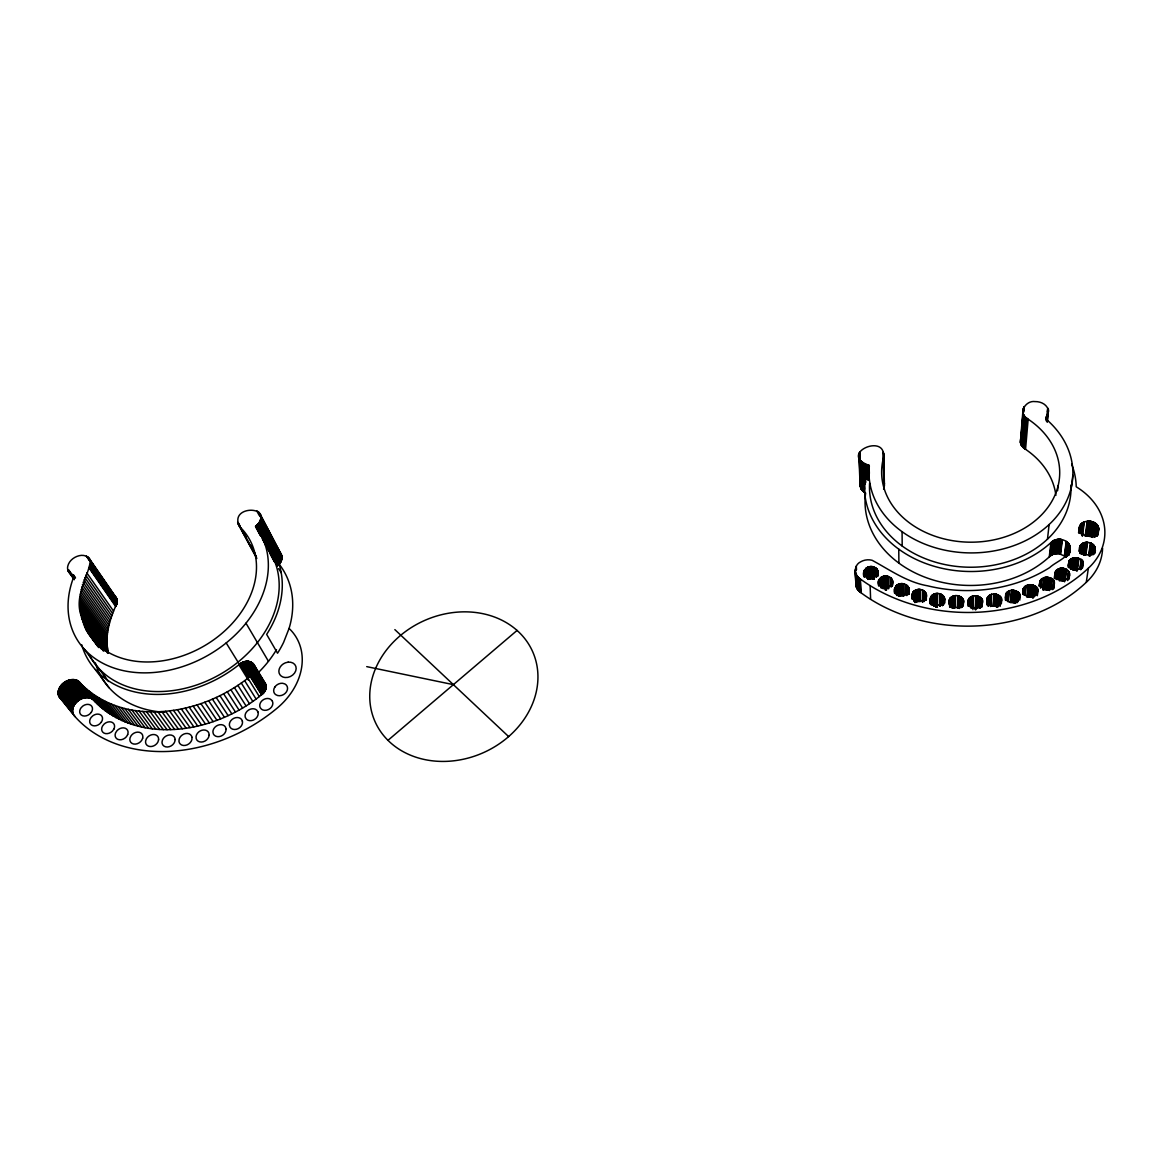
<?xml version="1.0" encoding="UTF-8"?>
<svg xmlns="http://www.w3.org/2000/svg" width="1163" height="1163" viewBox="0 0 1163 1163"><rect width="100%" height="100%" fill="white"/><g stroke="black" fill="none" stroke-linecap="round" stroke-linejoin="round"><path stroke-width="1.5" d="M80.93 615.082L86.193 629.866L93.956 640.9A93.36 70.696 -29.6 0 0 216.943 637.411A93.36 70.696 -29.6 0 0 241.25 528.249L240.334 527.275A12.139 9.202 -26.2 0 1 239.665 526.679C227.89 504.248 277.012 505.265 255.773 526.752A105.818 80.145 -29.6 0 1 247.138 621.711L245.117 624.255A105.818 80.145 -29.6 0 1 118.611 669.466A105.818 80.145 -29.6 0 1 73.807 576.761C75.362 574.159 69.853 574.929 68.966 572.312C67.614 570.582 67.28 568.227 67.774 566.134C69.068 560.828 73.923 556.961 79.099 555.725C83.387 554.518 89.275 556.059 90.423 560.9C87.661 578.636 74.461 595.79 80.93 615.082L108.377 652.661C104.234 635.434 110.165 618.236 117.143 602.725C117.754 599.686 116.213 596.343 113.363 595.02M912.911 599.207C909.786 593.363 915.092 588.551 920.326 589.51A7.24 5.989 0.8 0 1 922.477 590.106C937.451 600.341 906.791 607.755 912.911 592.36M913.115 598.945L913.115 592.083M913.318 598.698L913.333 591.836M913.551 600.166L913.566 591.589M913.798 599.934L913.813 591.356M914.06 601.431L914.074 591.124M81.657 644.651A107.287 82.021 -29.9 0 0 237.165 666.137L238.938 664.829A10.104 8.01 -30.4 0 1 240.901 663.273C245.495 659.712 254.581 660.991 254.973 667.809C255.133 670.964 253.316 673.929 250.903 675.834C220.81 700.141 181.661 714.489 142.758 711.422C118.306 709.779 94.625 699.036 78.11 680.907C74.795 678.93 70.58 679.337 67.178 680.849C60.534 683.306 54.632 693.003 60.738 698.847M914.336 601.213L914.351 590.92M914.612 601.009L914.641 590.717M914.918 602.55L914.932 590.528M915.223 602.376L915.252 590.353M915.543 602.216L915.572 590.193M915.877 602.071L915.906 590.048M916.211 601.94L916.255 589.917M916.56 601.823L916.604 589.801M916.909 601.722L916.953 589.699M917.273 601.634L917.316 589.612M917.636 601.576L917.694 589.539M918.014 601.518L918.058 589.496M1098.759 529.456C1098.701 518.465 1077.912 518.378 1079.351 529.848A9.798 7.705 5.6 0 0 1079.918 531.418L1084.701 535.649L1091.708 536.39L1096.709 533.89L1098.759 529.456L1097.945 535.067M918.377 601.489L918.436 589.452M918.755 601.46L918.814 589.437M919.133 601.46L919.192 589.423M919.497 601.475L919.57 589.437M919.875 601.504L919.948 589.467M920.253 601.547L920.326 589.51M922.375 602.129L922.477 590.106M922.71 602.289L922.811 590.252M923.044 600.733L923.131 590.426M923.349 600.908L923.437 590.6M923.64 601.111L923.742 590.789M923.931 601.315L924.033 591.008M930.138 599.192C931.519 613.206 954.242 599.904 939.878 593.828A7.283 6.019 1.7 0 0 937.654 593.45C932.392 592.97 928.263 598.349 930.138 603.553M924.192 601.533L924.309 591.226M924.469 600.035L924.556 591.444M924.716 600.282L924.803 591.691M924.948 600.53L925.036 591.938M925.181 599.061L925.254 592.2M925.37 599.338L925.443 592.461M925.544 599.614L925.632 592.737M925.85 600.181L925.792 593.028M926.111 599.061L926.053 593.61M926.315 599.992L926.257 594.22M930.196 603.873L930.255 600.442M930.633 602.201L930.72 597.055M930.763 603.626L930.865 596.779M931.098 604.804L931.243 596.226M931.316 604.542L931.447 595.965M931.534 604.295L931.679 595.718M931.767 604.048L931.912 595.471M932.028 603.83L932.174 595.238M932.261 605.327L932.435 595.02M932.552 605.123L932.726 594.816M932.842 604.92L933.031 594.627M933.148 604.745L933.337 594.453M933.467 604.586L933.656 594.278M933.758 606.141L933.991 594.133M934.107 606.01L934.325 593.988M934.441 605.894L934.674 593.871M934.79 605.778L935.023 593.755M935.154 605.69L935.386 593.668M935.517 605.618L935.764 593.595M935.852 607.275L936.128 593.537M936.23 607.231L936.506 593.493M936.608 607.202L936.884 593.464M936.971 607.202L937.262 593.45M937.349 607.202L937.654 593.45M255.904 526.054L277.274 565.988C281.562 563.052 284.005 556.045 279.643 552.12M939.602 605.85L939.878 593.828M939.951 605.967L940.242 593.944M940.3 606.097L940.591 594.075M940.678 604.527L940.925 594.22M940.998 604.687L941.26 594.38M941.318 604.862L941.565 594.555M941.623 605.051L941.885 594.744M941.914 605.254L942.175 594.947M942.19 605.472L942.452 595.165M942.452 605.69L942.728 595.383M942.757 604.208L942.975 595.63M942.989 604.455L943.222 595.878M943.208 604.716L943.44 596.125M943.411 604.978L943.644 596.401M943.818 603.815L943.833 596.677M944.022 602.39L944.167 597.244M944.269 602.986L944.298 597.535M944.443 603.597L944.516 598.145M944.618 602.827L944.69 599.076M279.105 564.273L279.76 564.985A105.513 81.395 -30.2 0 1 289.078 628.427A65.782 52.131 -30.5 0 1 275.994 709.081L272.782 711.669A148.922 114.933 -30.2 0 1 81.977 723.648L81.686 723.386A152.28 117.55 -30.1 0 1 75.421 717.077C64.954 706.682 85.873 690.037 94.479 701.187C139.705 747.126 217.19 732.239 262.431 694.02C266.312 691.185 267.883 684.455 263.478 681.358M868.674 465.215L869.328 465.985A101.951 79.985 0.5 0 0 1003.436 548.849A101.951 79.985 0.5 0 0 1046.831 419.77C1043.269 417.372 1051.759 412.036 1047.238 407.428C1044.708 403.314 1039.635 401.468 1034.997 401.584C1025.693 400.217 1017.669 413.127 1027.205 418.593A12.808 9.74 1.5 0 0 1028.165 419.16L1029.313 419.988A89.042 69.838 0.5 0 1 1000.34 538.295A89.042 69.838 0.5 0 1 882.935 460.112C889.942 430.775 836.764 453.614 868.674 465.215L869.183 479.926L865.214 478.72L864.865 480.45A105.877 83.532 0.7 0 0 928.51 564.491A105.877 83.532 0.7 0 0 1049.346 544.008L1050.887 542.699A10.671 8.49 5.1 0 1 1052.413 541.347C1058.475 536.928 1069.916 540.054 1070.265 548.267C1068.404 557.993 1056.048 561.54 1049.608 567.646C1013.7 590.223 968.43 595.805 927.522 585.789C906.936 582.198 889.899 569.87 872.09 560.275C868.252 559.287 864.007 559.825 860.576 561.86C853.366 565.334 853.773 576.165 860.94 579.45A161.163 127.014 0.6 0 0 870.128 585.629L870.535 585.89A157.514 124.267 0.6 0 0 1085.472 570.829L1088.364 568.198A70.376 55.911 3.9 0 0 1077.505 487.602L1076.211 486.759L1076.168 485.029A105.877 83.532 0.7 0 0 1071.69 464.211M949.081 603.335L950.127 598.204L955.521 595.587A7.327 6.033 2.6 0 1 957.803 595.732C975.583 602.55 948.005 616.317 949.197 599.904M949.139 604.745L949.43 599.308M949.415 604.164L949.749 598.741M949.662 607.042L949.938 598.465M949.851 606.781L950.127 598.204M950.069 606.534L950.345 597.942M950.302 606.286L950.593 597.695M950.549 606.054L950.84 597.462M950.811 605.836L951.101 597.244M951.043 607.333L951.378 597.026M951.319 607.144L951.668 596.837M951.625 606.955L951.974 596.648M951.945 606.781L952.293 596.474M952.206 608.351L952.628 596.314M952.541 608.205L952.962 596.168M952.89 608.075L953.311 596.038M953.238 607.958L953.66 595.921M953.587 607.871L954.023 595.834M953.951 607.784L954.387 595.747M954.329 607.711L954.765 595.674M954.692 607.668L955.128 595.63M955.07 607.638L955.521 595.587M957.323 607.769L957.803 595.732M957.701 607.856L958.167 595.819M958.065 607.944L958.53 595.907M958.414 608.06L958.894 596.023M958.763 608.191L959.242 596.154M959.112 608.336L959.591 596.285M959.431 608.482L959.926 596.445M959.824 606.941L960.26 596.619M960.144 607.115L960.565 596.793M960.449 607.319L960.871 596.997M960.725 607.522L961.161 597.201M961.001 607.74L961.438 597.433M961.336 606.257L961.699 597.666M961.583 606.505L961.946 597.913M961.816 606.752L962.179 598.16M962.034 607.013L962.397 598.422M962.223 607.29L962.601 598.698M962.644 606.141L962.949 599.265M962.993 605.007L963.095 599.556M963.182 605.632L963.327 600.166M963.255 605.938L963.487 600.791M967.849 604.266L968.866 598.756L973.62 595.878A7.356 6.048 3.4 0 1 975.902 595.776C994.685 600.69 969.346 617.335 968.023 600.835M967.921 603.96L968.168 600.21M968.096 603.35L968.27 599.904M968.198 606.199L968.532 599.323M968.357 605.908L968.866 598.756M968.721 605.371L969.055 598.494M968.924 605.109L969.273 598.233M969.157 604.862L969.491 597.986M969.404 604.615L969.738 597.738M969.564 606.112L970 597.506M969.84 605.894L970.276 597.288M970.131 605.69L970.553 597.084M970.335 607.231L970.858 596.895M970.64 607.042L971.163 596.721M970.96 606.882L971.498 596.561M971.207 608.453L971.817 596.401M971.541 608.322L972.166 596.27M971.89 608.205L972.515 596.154M972.253 608.104L972.879 596.038M972.617 608.016L973.242 595.95M972.893 609.659L973.62 595.878M975.146 609.572L975.902 595.776M975.524 609.616L976.28 595.819M975.902 609.674L976.658 595.878M976.368 608.016L977.036 595.95M976.731 608.104L977.414 596.052M977.094 608.22L977.778 596.154M977.458 608.336L978.141 596.27M977.792 608.467L978.49 596.415M978.243 606.897L978.824 596.561M978.563 607.057L979.159 596.721M978.883 607.246L979.479 596.91M979.188 607.435L979.798 597.099M979.493 607.638L980.089 597.302M979.769 607.856L980.38 597.52M980.046 608.089L980.642 597.753M980.293 608.322L980.903 597.986M980.627 606.853L981.15 598.247M980.86 607.115L981.368 598.494M981.165 605.661L981.572 598.771M981.354 605.938L981.776 599.047M981.528 606.214L981.95 599.338M981.688 606.519L982.095 599.628M981.935 607.115L982.241 599.919M986.791 603.423L987.518 597.36L991.632 594.293A7.385 6.048 4.1 0 1 993.885 593.959C1015.008 597.913 987.227 616.681 987.125 598.247M986.791 604.847L987.372 597.651M987.067 604.266L987.692 597.084M987.431 603.713L987.867 596.808M987.634 603.452L988.07 596.546M987.736 604.92L988.535 596.052M988.099 606.17L988.783 595.819M988.376 605.952L989.059 595.587M988.652 605.734L989.335 595.383M988.943 605.545L989.626 595.18M989.248 605.356L989.931 595.005M989.553 605.196L990.251 594.831M989.887 605.036L990.585 594.671M990.222 604.891L990.92 594.54M990.454 606.505L991.269 594.409M990.803 606.388L991.632 594.293M993.028 606.054L993.885 593.959M993.42 606.068L994.263 593.959M993.798 606.083L994.656 593.988M994.176 606.112L995.034 594.017M994.554 606.17L995.412 594.075M894.594 589.045C894.594 601.678 917.025 592.636 905.875 584.655A7.211 5.946 0 0 0 903.84 583.855C898.316 582.111 892.486 587.591 894.638 593.406M994.932 606.243L995.79 594.133M995.295 606.316L996.168 594.22M995.659 606.417L996.546 594.322M996.022 606.534L996.909 594.438M996.371 606.664L997.258 594.569M1095.197 549.416C1095.488 541.74 1082.782 539.661 1079.875 546.465A7.865 6.237 6.1 0 0 1079.613 547.41C1078.901 551.916 1083.901 555.085 1087.928 554.838C1092.784 556.873 1097.349 544.735 1094.543 553.632M996.72 606.81L997.607 594.715M997.054 606.97L997.941 594.875M997.374 607.144L998.276 595.049M997.694 607.333L998.595 595.223M998.13 605.792L998.901 595.427M998.421 606.01L999.191 595.645M998.828 604.513L999.468 595.863M999.09 604.745L999.729 596.11M999.337 604.993L999.991 596.357M999.569 605.24L1000.224 596.604M999.787 605.516L1000.442 596.881M999.976 605.778L1000.645 597.157M1000.165 606.068L1000.82 597.433M1000.456 604.629L1000.994 597.724M1001.358 603.655L1001.605 599.89M1005.37 597.797L1005.908 593.755L1009.222 590.862A7.4 6.033 4.7 0 1 1011.403 590.295C1034.169 592.65 1006.082 613.933 1005.646 594.337M1005.355 599.236L1005.908 593.755M1005.515 600.399L1006.242 593.188M1005.879 599.846L1006.446 592.926M1006.097 599.599L1006.649 592.665M1006.315 599.352L1006.882 592.418M1006.562 599.105L1007.129 592.185M1006.678 600.617L1007.391 591.952M1006.954 600.399L1007.667 591.734M1007.245 600.195L1007.958 591.531M1055.888 495.351A86.992 69.01 1 0 0 1026.682 450.096L1025.562 449.281A12.517 9.624 2 0 1 1024.632 448.7L1021.725 445.822L1020.373 442.347L1023.062 409.143M1007.536 600.006L1008.248 591.342M1020.547 443.248L1023.498 407.98M1007.71 601.576L1008.568 591.167M1020.721 443.844L1023.12 413.388M1023.338 411.251L1023.774 407.413M1008.03 601.416L1008.888 591.008M1020.954 444.426L1023.324 413.984M1023.644 410.684L1023.949 407.137M1021.23 444.993L1023.585 414.566M1023.862 411.92L1024.298 406.585M1008.365 601.271L1009.222 590.862M1021.376 445.269L1023.876 415.133M1021.55 445.545L1024.051 415.409M1021.725 445.822L1024.225 415.685M1021.899 446.098L1024.429 415.961M1022.103 446.359L1024.618 416.223M1022.524 446.868L1024.836 416.485M1022.757 447.115L1025.301 416.994M1023.004 447.362L1025.548 417.241M1023.251 447.61L1025.795 417.488M1010.371 602.449L1011.403 590.295M1023.513 447.842L1026.057 417.721M1023.774 448.06L1026.333 417.939M1010.749 602.405L1011.781 590.266M1024.051 448.278L1026.624 418.171M1011.141 602.39L1012.173 590.237M1024.341 448.496L1026.914 418.375M1011.519 602.376L1012.551 590.237M1024.632 448.7L1027.205 418.593M1011.897 602.39L1012.944 590.252M1012.275 602.419L1013.336 590.281M1025.562 449.281L1028.165 419.16M1012.668 602.463L1013.714 590.324M1013.046 602.521L1014.092 590.382M1013.409 602.608L1014.47 590.455M1013.787 602.696L1014.848 590.542M1014.151 602.797L1015.212 590.659M1014.499 602.928L1015.575 590.775M1014.848 603.059L1015.924 590.92M1015.197 603.219L1016.273 591.08M1015.517 603.379L1016.607 591.24M1015.997 601.838L1016.927 591.429M1016.302 602.027L1017.247 591.618M1016.607 602.23L1017.538 591.822M1016.884 602.449L1017.829 592.04M1017.16 602.681L1018.105 592.272M1017.581 601.184L1018.366 592.519M1017.814 601.445L1018.599 592.767M1018.047 601.707L1018.832 593.043M1018.41 600.239L1019.05 593.304M1019.806 600.123L1020.009 595.398M1022.786 594.06L1023.396 588.551L1026.1 585.643A7.429 6.019 5.2 0 1 1028.165 584.858C1051.992 585.207 1024.996 609.194 1023.28 588.856M1022.902 593.77L1023.396 588.551M860.082 484.026L861.042 488.809L864.807 492.574M1023.033 593.479L1023.673 587.969M1023.353 592.912L1023.847 587.693M1023.367 594.38L1024.24 587.17M1023.789 593.871L1024.458 586.908M1024.022 593.624L1024.69 586.675M1024.109 595.136L1024.952 586.443M1024.37 594.918L1025.214 586.225M1024.661 594.715L1025.49 586.007M1024.952 594.526L1025.795 585.818M1025.257 594.337L1026.1 585.643M1026.958 597.055L1028.165 584.858M1027.322 596.968L1028.543 584.771M1027.699 596.91L1028.906 584.713M1028.077 596.866L1029.299 584.669M1028.455 596.837L1029.677 584.64M1046.148 419.916L1046.496 416.528M1046.38 421.093L1046.889 415.991M1047.325 411.847L1047.689 408.286M1028.833 596.837L1030.069 584.626M1046.569 420.817L1047.805 408.576M1029.226 596.837L1030.447 584.64M1046.889 420.265L1048.023 409.172M1047.252 421.369L1048.241 410.074M1029.604 596.852L1030.84 584.655M1047.223 422.314L1048.357 410.99M1029.982 596.895L1031.218 584.698M1030.36 596.953L1031.61 584.742M1030.738 597.026L1031.988 584.815M1031.116 597.113L1032.366 584.902M1031.479 597.215L1032.729 585.004M1031.843 597.331L1033.107 585.12M1032.192 597.462L1033.456 585.251M1069.582 575.133C1070.062 569.55 1062.633 566.686 1058.199 569.041A7.429 5.975 5.9 0 0 1056.469 570.219L1054.826 574.537L1057.501 578.665L1061.005 580.075L1064.828 579.915L1067.954 578.215L1069.582 575.133L1069.117 578.651M1032.54 597.608L1033.805 585.411M1032.875 597.767L1034.154 585.571M1033.209 597.942L1034.474 585.745M1033.703 596.386L1034.794 585.934M1034.009 596.59L1035.099 586.137M1034.3 596.808L1035.404 586.341M1034.765 595.282L1035.681 586.574M1035.026 595.514L1035.942 586.806M1035.274 595.761L1036.189 587.053M1037.033 594.555L1037.483 589.03M1037.236 595.5L1037.687 589.656M1037.309 595.63L1037.832 590.586M1039.228 586.312L1039.926 581.282L1041.946 578.709A7.429 6.004 5.6 0 1 1043.851 577.72C1067.547 575.583 1044.461 602.23 1039.664 582.198M1039.359 585.382L1039.926 581.282M1039.475 586.239L1040.042 580.991M1039.606 585.948L1040.347 580.424M1039.955 585.396L1040.522 580.148M1040.144 585.134L1040.929 579.625M1040.391 586.385L1041.161 579.378M1040.449 587.897L1041.408 579.145M1040.711 587.678L1041.67 578.927M1040.972 587.46L1041.946 578.709M1047.485 539.167L1049.113 524.542M1042.688 588.231L1043.851 577.72M1042.833 589.874L1044.214 577.604M1043.196 589.772L1044.578 577.517M1043.56 589.685L1044.941 577.43M1043.938 589.626L1045.319 577.357M1044.316 589.568L1045.697 577.313M1044.694 589.539L1046.075 577.27M1045.072 589.525L1046.467 577.255M1045.45 589.525L1046.845 577.255M865.635 493.025L865.403 494.798A104.67 83.038 1 0 0 928.307 578.418A104.67 83.038 1 0 0 1047.732 558.255L1049.259 556.961L1050.887 542.699M1045.842 589.539L1047.238 577.27M1046.22 589.568L1047.63 577.299M1049.855 556.35L1051.497 542.089M1057.574 490.757L1058.156 485.567M1046.598 589.612L1048.008 577.342M1049.259 556.961A10.54 8.432 5.4 0 1 1050.771 555.623L1052.413 541.347M1046.976 589.67L1048.401 577.415M1050.771 555.623L1052.66 541.173M1047.354 589.757L1048.779 577.488M1051.018 555.449L1052.922 541.013M1051.279 555.289L1053.184 540.868M1047.718 589.845L1049.142 577.589M1051.526 555.129L1053.46 540.708M1048.096 589.961L1049.52 577.691M1051.803 554.984L1053.736 540.577M1048.445 590.092L1049.884 577.822M1052.064 554.853L1054.012 540.432M1052.355 554.722L1054.303 540.315M1052.631 554.591L1054.594 540.184M1048.793 590.223L1050.233 577.953M1049.142 590.382L1050.582 578.113M1052.922 554.475L1054.885 540.083M1053.213 554.358L1055.19 539.981M1049.477 590.557L1050.916 578.287M1053.518 554.257L1055.495 539.879M1050 588.987L1051.236 578.462M1053.809 554.155L1055.8 539.792M1050.305 589.176L1051.556 578.665M1054.114 554.068L1056.12 539.705M1054.434 553.995L1056.426 539.632M1050.611 589.379L1051.846 578.869M1054.739 553.922L1056.745 539.574M1050.887 589.597L1052.137 579.087M1055.059 553.85L1057.08 539.516M1055.379 553.806L1057.4 539.458M1055.699 553.748L1057.734 539.428M1056.019 553.719L1058.054 539.385M1056.353 553.675L1058.388 539.37M1052.675 589.67L1053.722 580.919M1056.673 553.661L1058.723 539.356M1053.169 588.507L1053.882 581.209M1054.26 578.258L1055.161 572.08M1057.007 553.646L1059.057 539.341M1053.605 587.373L1054.143 581.82M1054.667 577.066L1055.452 571.513M1057.327 553.632L1059.391 539.341M1053.751 587.998L1054.318 582.43M1054.768 578.273L1055.8 570.96M1053.707 588.725L1054.419 583.056M1055.161 577.749L1056.019 570.713M1057.661 553.632L1059.726 539.356M1055.379 577.502L1056.237 570.466M1057.996 553.646L1060.045 539.37M1055.408 579.029L1056.469 570.219M1058.315 553.661L1060.38 539.399M1058.65 553.69L1060.714 539.428M1067.212 542.132L1065.381 556.423L1059.304 553.762L1061.049 539.472M1059.624 553.821L1061.383 539.53M1059.958 553.879L1061.703 539.588M1056.905 579.61L1058.199 569.041M1057.24 579.465L1058.534 568.896M1060.278 553.951L1062.037 539.647M1057.574 579.334L1058.882 568.765M1060.598 554.024L1062.357 539.719M1057.923 579.218L1059.231 568.634M1058.272 579.116L1059.58 568.533M1058.635 579.014L1059.944 568.445M1059.013 578.941L1060.322 568.373M1059.159 580.657L1060.7 568.314M1059.537 580.613L1061.078 568.271M1070.992 490.103L1072.868 475.129M1059.915 580.584L1061.47 568.242M1060.307 580.584L1061.848 568.242M1060.685 580.584L1062.241 568.242M1061.063 580.613L1062.633 568.271M1064.407 555.681L1066.209 541.391M1061.456 580.657L1063.011 568.314M1064.654 555.856L1066.471 541.565M1064.901 556.045L1066.718 541.754M1061.834 580.7L1063.404 568.373M1065.148 556.234L1066.965 541.943M1062.212 580.773L1063.782 568.431M1062.575 580.86L1064.16 568.533M1065.613 556.626L1067.43 542.336M1065.831 556.83L1067.663 542.539M1062.953 580.977L1064.523 568.634M1066.049 557.033L1067.881 542.758M1063.302 581.093L1064.886 568.751M1066.253 557.251L1068.085 542.976M1066.675 555.696L1068.288 543.194M1063.665 581.224L1065.25 568.881M1066.864 555.914L1068.477 543.426M1067.038 556.147L1068.652 543.644M1064.014 581.369L1065.599 569.027M1067.445 554.591L1068.826 543.877M1067.765 555.071L1068.986 544.124M1064.349 581.529L1065.933 569.187M1067.896 555.318L1069.291 544.604M1064.668 581.704L1066.267 569.361M1068.041 555.565L1069.422 544.865M1065.221 580.133L1066.587 569.565M1068.608 554.533L1069.669 545.36M1068.797 555.056L1069.873 545.883M1069.015 554.94L1070.033 546.406M1069.219 554.068L1070.149 546.93M1069.248 554.446L1070.193 547.206M1068.172 565.233L1069.437 560.319A7.429 5.931 6.1 0 1 1070.949 558.981C1098.279 553.646 1071.763 584.771 1068.768 561.409M1069.742 552.629L1070.265 548.267M1068.201 566.439L1069.059 560.842M1068.317 567.66L1069.437 560.319M1067.285 580.017L1068.448 571.207M1067.489 580.293L1068.652 571.484M1067.663 580.57L1068.826 571.76M1068.216 579.392L1069.001 572.051M1068.579 577.938L1069.277 572.647M1069.786 567.835L1070.949 558.981M1068.768 578.549L1069.379 572.952M1070.076 567.66L1071.254 558.792M1068.884 579.159L1069.538 573.577M1070.396 567.486L1071.574 558.633M1070.483 569.114L1071.893 558.473M1070.818 568.969L1072.242 558.327M1071.152 568.852L1072.577 558.211M1071.516 568.736L1072.94 558.095M1071.864 568.634L1073.304 557.993M1072.242 568.562L1073.667 557.92M1072.606 568.503L1074.045 557.862M1072.984 568.445L1074.423 557.804M1073.129 570.19L1074.801 557.775M1073.507 570.175L1075.194 557.76M1078.566 532.828L1079.497 526.65M1073.885 570.175L1075.571 557.76M1078.755 532.669L1079.802 525.894M1079.104 531.927L1080.194 525.153M1074.263 570.19L1075.964 557.775M1079.337 532.828L1080.427 524.804M1074.656 570.233L1076.357 557.804M1079.598 532.48L1080.965 524.15M1079.962 533.454L1081.27 523.83M1075.034 570.277L1076.734 557.862M1080.282 533.148L1081.59 523.539M1075.412 570.35L1077.112 557.92M1080.616 532.872L1081.939 523.248M1075.79 570.422L1077.49 558.007M1080.979 532.596L1082.302 522.987M1076.153 570.524L1077.868 558.095M1081.139 533.962L1082.68 522.725M1079.06 551.306L1079.613 547.41M1081.532 533.715L1083.087 522.492M1076.516 570.626L1078.246 558.211M1076.88 570.757L1078.595 558.342M1079.409 551.218L1080.325 545.578M1081.721 535.111L1083.494 522.274M1079.773 550.651L1080.514 545.287M1079.729 552.163L1080.718 545.025M1082.142 534.907L1083.931 522.071M1077.229 570.902L1078.959 558.473M1079.962 551.902L1080.95 544.749M1079.947 553.443L1081.197 544.502M1082.36 536.332L1084.381 521.882M1080.209 553.195L1081.735 544.037M1080.776 552.745L1082.026 543.819M1081.081 552.541L1082.331 543.615M1081.139 554.14L1082.651 543.426M1081.474 553.966L1082.986 543.237M1081.823 553.806L1083.335 543.077M1079.875 568.707L1081.125 559.839M1082.172 553.661L1083.683 542.932M1080.136 568.954L1081.386 560.086M1082.535 553.53L1084.047 542.801M1080.383 569.201L1081.634 560.333M1087.26 521.198L1085.21 535.663L1091.563 536.725L1093.685 522.274M1080.601 569.463L1081.852 560.595M1082.913 553.414L1084.425 542.685M1080.805 569.725L1082.07 560.871M1083.291 553.326L1084.817 542.583M1085.704 535.62L1087.754 521.155M1081.43 568.518L1082.259 561.148M1081.575 568.809L1082.593 561.714M1083.422 555.027L1085.21 542.51M1086.213 535.591L1088.263 521.14M1082.084 567.631L1082.724 562.02M1083.814 554.955L1085.602 542.438M1082.52 566.468L1082.942 562.616M1086.707 535.591L1088.772 521.14M1082.637 567.704L1083.087 563.241M1084.207 554.911L1086.009 542.394M1087.216 535.62L1089.295 521.155M1084.614 554.882L1086.402 542.351M1087.725 535.663L1089.804 521.198M1085.021 554.867L1086.809 542.336M1085.428 554.867L1087.231 542.336M1088.219 535.721L1090.298 521.271M1085.82 554.882L1087.638 542.365M1088.713 535.809L1090.807 521.344M1089.208 535.91L1091.301 521.46M1089.702 536.041L1091.795 521.576M1090.182 536.187L1092.29 521.722M1090.647 536.347L1092.769 521.882M1091.112 536.521L1093.235 522.071M1088.583 555.478L1090.429 542.961M1088.961 555.623L1090.792 543.106M1089.324 555.798L1091.17 543.266M1091.999 536.943L1094.121 522.492M1092.42 537.175L1094.557 522.725M1089.673 555.972L1091.519 543.441M856.535 580.962L856.593 587.78L861.55 593.174A159.316 126.244 0.9 0 0 870.622 599.338L871.029 599.585A155.697 123.511 0.8 0 0 1083.422 584.945L1086.271 582.343L1088.364 568.198M1090.007 556.161L1091.868 543.644M1092.827 537.437L1094.965 522.987M1090.603 554.577L1092.188 543.848M1093.453 536.099L1095.357 523.248M1090.909 554.795L1092.508 544.066M1093.831 536.376L1095.735 523.539M1091.214 555.027L1092.813 544.299M1091.766 553.486L1093.104 544.546M1094.179 536.681L1096.098 523.83M1092.042 553.733L1093.38 544.793M1094.528 536.986L1096.447 524.15M1092.29 553.995L1093.627 545.054M1094.834 537.321L1096.767 524.469M1092.537 554.271L1093.874 545.331M1092.755 554.562L1094.092 545.621M1095.372 536.056L1097.058 524.818M1092.958 554.853L1094.296 545.912M1095.895 534.791L1097.334 525.167M1093.409 553.355L1094.485 546.203M1096.142 535.154L1097.596 525.531M1093.569 553.661L1094.645 546.508M1096.375 535.518L1097.828 525.894M1093.99 552.192L1094.79 546.828M1094.107 552.498L1094.921 547.148M1096.578 535.896L1098.032 526.272M1094.296 553.152L1095.023 547.468M1096.753 536.274L1098.206 526.65M1094.398 553.792L1095.168 548.107M1097.072 536.099L1098.366 527.043M1097.639 534.253L1098.599 527.842M1097.698 535.009L1098.686 528.249M883.618 489.274L884.447 483.139M863.978 571.498C862.801 583.579 885.247 576.804 875.783 568.038A7.109 5.859 -1.7 0 0 873.922 567.05C868.092 564.564 861.085 570.655 864.153 577.066M1020.503 439.643L1020.373 442.347M878.559 580.759C876.771 593.188 900.075 586.675 890.349 577.589A7.152 5.902 -0.9 0 0 888.488 576.601C882.979 574.231 875.855 579.61 878.705 585.919M289.078 628.427L283.612 642.354A105.513 81.395 -30.2 0 1 277.535 653.228L266.661 634.387A107.287 82.021 -29.9 0 0 269.293 545.331L268.638 544.604L266.763 546.348M1020.678 439.062L1021.608 437.099M274.686 687.275A7.269 5.859 -30.1 0 1 282.58 683.277L284.833 683.917A7.269 5.859 -30.1 0 1 286.549 691.709A7.269 5.859 -30.1 0 1 277.623 695.532L275.573 694.558A7.269 5.859 -30.1 0 1 274.686 687.275L274.89 686.97M387.991 740.322L517.07 630.433M453.396 684.644L366.723 666.632M278.466 551.218L279.425 551.916M394.853 629.619L508.653 736.601M58.266 694.398L72.688 712.512M58.397 695.009L72.847 713.108M58.557 695.605L73.269 714.242M59.037 696.724L75.086 716.626M58.324 691.142L72.615 709.328M58.223 691.811L72.571 709.663M58.194 692.145L72.542 709.982M58.165 692.479L72.528 710.317M58.15 692.799L72.513 710.956M58.165 693.453L72.528 711.276M58.179 693.773L72.586 711.901M59.197 688.467L73.516 706.348M59.051 688.801L73.385 706.682M58.92 689.136L73.24 707.017M58.79 689.47L73.124 707.337M58.673 689.804L73.007 707.671M58.572 690.139L72.906 708.005M58.484 690.473L72.818 708.34M58.397 690.807L72.746 708.66M60.52 686.214L74.81 704.124M60.302 686.533L74.592 704.429M60.098 686.853L74.388 704.749M59.895 687.173L74.199 705.069M59.706 687.493L74.01 705.374M59.531 687.813L73.836 705.708M59.357 688.147L73.676 706.028M62.002 684.44L76.264 702.365M61.741 684.731L76.002 702.656M61.479 685.022L75.74 702.932M61.217 685.312L75.493 703.222M60.985 685.603L75.261 703.528M60.738 685.908L75.028 703.819M63.471 683.117L77.688 701.056M63.165 683.364L77.398 701.304M62.86 683.626L77.107 701.565M62.569 683.888L76.816 701.827M62.279 684.164L76.54 702.089M65.419 681.751L79.607 699.719M65.084 681.969L79.273 699.922M64.75 682.172L78.953 700.126M64.416 682.405L78.633 700.344M64.096 682.637L78.314 700.577M63.776 682.87L77.994 700.809M67.527 680.689L81.686 698.672M67.178 680.849L81.337 698.818M66.814 681.009L80.988 698.978M66.465 681.184L80.64 699.152M66.117 681.373L80.291 699.326M65.768 681.562L79.942 699.515M69.736 679.977L83.852 697.96M69.358 680.064L83.489 698.047M68.995 680.166L83.125 698.149M68.632 680.282L82.762 698.265M68.254 680.413L82.399 698.396M67.89 680.544L82.05 698.527M72.658 679.57L86.731 697.567M72.295 679.585L86.367 697.582M71.932 679.614L86.018 697.596M71.568 679.643L85.655 697.64M71.205 679.686L85.292 697.684M70.841 679.744L84.943 697.727M70.463 679.803L84.579 697.8M70.1 679.89L84.216 697.873M75.74 679.919L89.769 697.916M75.421 679.832L89.449 697.844M75.086 679.774L89.129 697.771M74.417 679.657L88.795 697.713M74.069 679.614L88.126 697.626M73.72 679.599L87.777 697.596M73.371 679.57L87.429 697.567M73.022 679.57L87.08 697.567M79.767 682.274L95.686 702.365M78.633 681.256L93.534 700.039M77.834 680.748L92.371 699.079M77.281 680.471L91.557 698.6M76.685 680.224L90.99 698.338M76.38 680.108L90.394 698.105M76.06 680.006L90.089 698.004M91.252 692.843L105.106 710.738M88.722 690.851L102.606 708.776M86.295 688.787L100.207 706.711M83.969 686.635L97.896 704.574M96.602 696.55L110.398 714.416M93.883 694.747L107.708 712.628M102.3 699.893L116.024 717.745M99.407 698.265L113.174 716.132M105.295 701.42L118.975 719.257M108.348 702.845L121.999 720.682M114.715 705.403L128.264 723.226M111.488 704.182L125.095 722.005M118.001 706.523L131.521 724.345M121.359 707.555L134.821 725.363M95.41 669.612L109.089 687.755M124.79 708.471L138.208 726.279M128.264 709.27L141.639 727.079M131.812 709.968L145.128 727.776M83.94 648.75L108.508 681.518M135.402 710.564L148.675 728.372M139.051 711.044L152.266 728.852M142.758 711.422L155.9 729.23M85.19 627.875L98.913 646.555M86.193 629.866L98.87 647.093M146.494 711.683L159.578 729.492M87.283 631.829L98.899 647.602M88.461 633.733L97.954 646.643M82.006 619.472L105.252 651.207M82.675 621.624L103.798 650.451M83.431 623.746L103.492 651.106M84.259 625.825L101.166 648.838M81.425 617.291L107.825 653.388M150.26 711.829L163.3 729.652M80.203 610.56L107.621 648.242M154.068 711.858L167.05 729.695M80.523 612.828L107.955 650.466M79.825 605.967L107.214 643.721M79.971 608.278L107.374 645.988M79.796 601.3L107.127 639.127M79.767 603.641L107.127 641.424M157.906 711.785L170.83 729.623M80.102 596.561L107.389 634.489M161.773 711.596L174.639 729.434M79.913 598.93L107.214 636.815M80.392 594.191L107.636 632.149M80.77 591.807L107.97 629.808M165.669 711.291L178.462 729.157M73.516 575.074L75.508 577.851M72.891 574.915L75.188 577.778M81.759 587.024L108.886 625.113M72.295 574.711L74.577 577.589M169.565 710.884L182.3 728.75M68.617 569.768L73.981 577.371M68.661 570.35L74.33 578.607M67.759 569.739L74.141 578.869M67.919 570.306L74.316 579.421M68.355 571.353L74.228 579.668M81.221 589.408L108.392 627.468M82.384 584.626L109.467 622.772M83.096 582.241L110.122 620.431M173.491 710.36L186.153 728.242M83.881 579.857L110.863 618.091M84.739 577.473L111.677 615.765M177.416 709.721L190.02 727.616M86.716 572.748L113.552 611.127M181.341 708.979L193.872 726.89M85.684 575.104L112.578 613.439M89.057 567.937L115.719 606.548M185.28 708.122L197.739 726.046M90.191 565.451L116.852 603.96M90.089 565.756L116.751 604.266M89.973 566.076L116.634 604.586M89.842 566.381L116.518 604.891M89.711 566.701L116.387 605.196M89.566 567.006L116.256 605.501M89.406 567.326L116.096 605.807M89.231 567.631L115.937 606.097M90.307 561.104L117.143 600.05M86.702 556.35L117.216 600.631M86.425 556.219L89.507 560.682M90.641 562.354L117.259 601.213M90.641 562.95L117.245 601.518M90.627 563.255L117.216 602.114M90.554 563.881L117.187 602.419M90.51 564.186L117.085 603.045M189.206 707.148L201.606 725.101M90.38 564.811L117.012 603.35M90.292 565.131L116.94 603.655M89.013 558.138L116.416 597.927M87.966 557.15L116.954 599.221M87.487 556.801L117.1 599.774M193.116 706.086L205.458 724.055M197.027 704.909L209.296 722.892M200.908 703.615L213.105 721.627M204.775 702.234L216.914 720.26M208.613 700.737L220.679 718.792M212.422 699.152L224.415 717.222M216.202 697.466L228.122 715.565M219.938 695.678L231.8 713.806M223.63 693.802L235.42 711.96M227.265 691.825L238.997 710.012M230.87 689.761L242.529 707.976M234.403 687.609L246.004 705.854M237.892 685.385L249.42 703.644M241.308 683.059L252.778 701.362M244.652 680.66L256.064 698.992M238.938 664.829L248.46 680.224M240.901 663.273L249.449 677.142M239.883 664L248.431 677.869M226.189 642.935L239.927 665.163M247.937 678.189L259.291 696.55M251.15 675.63L262.431 694.02M242.863 662.256L251.382 676.139M242.573 662.372L262.198 694.224M242.282 662.503L250.815 676.386M242.006 662.648L261.704 694.602M241.715 662.794L261.588 694.762M241.439 662.939L249.987 676.822M241.177 663.099L249.711 676.982M252.691 674.089L263.943 692.494M244.942 661.587L252.487 673.944M252.487 674.322L263.754 692.726M244.637 661.66L253.127 675.558M244.332 661.747L263.55 692.959M244.041 661.82L263.332 693.177M243.736 661.921L263.114 693.395M243.445 662.023L262.896 693.613M251.382 675.427L262.664 693.817M243.154 662.125L251.673 676.023M247.036 661.34L265.106 690.778M246.73 661.354L264.96 691.026M246.44 661.369L264.815 691.287M246.134 661.398L264.655 691.534M253.243 673.362L264.481 691.781M245.844 661.427L264.306 692.029M245.538 661.485L264.132 692.261M245.233 661.529L252.778 673.886M250.132 661.762L254.813 669.481M249.871 661.689L265.993 688.409M249.333 661.543L265.934 688.67M249.056 661.485L265.862 688.932M248.78 661.442L265.687 689.47M248.489 661.398L265.586 689.732M248.199 661.369L265.484 689.993M247.908 661.354L265.368 690.255M247.617 661.34L265.237 690.517M253.868 664.466L265.44 683.611M252.865 663.317L265.905 684.774M252.269 662.837L266.08 685.516M251.833 662.547L266.167 686.286M251.382 662.285L266.182 686.81M250.903 662.052L266.167 687.071M250.641 661.951L266.123 687.595M250.394 661.849L266.094 687.871M245.975 623.179L268.449 661.296M238.43 522.914L240.101 526.287M244.317 533.657L245.989 537.03M250.205 544.706L255.249 553.922M237.615 522.274L256.296 556.394M237.645 522.565L256.485 557.324M237.819 523.437L256.819 558.531M256.776 525.327L278.102 565.276M256.5 525.574L277.826 565.523M256.209 525.807L277.55 565.756M255.613 526.272L260.614 535.634M262.286 538.76L266.472 546.566L264.655 543.543M268.086 549.59L274.555 561.671M255.467 526.374L260.483 535.736M270.368 554.213L274.424 561.773M258.52 523.466L279.789 563.459M258.302 523.743L279.571 563.735M258.07 524.019L279.338 563.997M257.823 524.295L279.44 564.578M257.575 524.557L278.873 564.52M257.314 524.818L278.626 564.782M257.052 525.08L278.364 565.029M259.96 521.097L281.155 561.133M259.814 521.402L281.024 561.438M259.669 521.707L280.879 561.729M259.494 522.013L280.719 562.02M259.32 522.303L280.545 562.311M259.145 522.594L280.37 562.601M258.942 522.885L280.181 562.892M258.738 523.176L279.992 563.168M260.817 517.709L281.969 557.804M256.732 510.731L259.175 515.369M260.803 518.015L281.911 558.414M260.73 518.625L281.882 558.72M260.672 518.945L281.766 559.316M260.527 519.556L281.693 559.621M260.439 519.876L281.606 559.926M260.338 520.181L281.504 560.232M260.221 520.486L281.286 560.842M259.785 513.494L281.431 554.678M258.898 512.345L281.78 555.769M258.477 511.938L281.926 556.626M257.779 511.371L281.969 557.208M259.974 515.834L281.969 557.513M855.212 570.437L855.924 585.207M857.364 576.383L858.018 590.121M856.942 575.816L857.8 589.845M856.302 566.236L856.477 569.681M856.738 575.525L857.393 589.278M856.157 566.541L856.317 569.986M856.55 575.234L857.204 588.987M856.331 573.752L857.044 588.696M855.924 574.013L856.724 588.085M855.794 573.301L856.462 587.46M855.241 569.768L856.244 586.835M855.299 571.76L855.968 585.527M859.486 578.374L860.097 592.112M859.181 578.142L859.806 591.88M858.89 577.909L859.53 591.647M858.614 577.677L859.253 591.415M858.352 577.43L858.977 591.167M858.09 577.182L858.73 590.92M857.829 576.921L858.468 590.659M857.596 576.659L858.236 590.397M860.416 578.985L861.027 592.723M860.097 578.796L860.722 592.534M859.791 578.578L860.402 592.316M860.576 460.795L861.754 489.885M860.387 460.533L861.565 489.623M859.835 451.855L861.376 489.347M864.516 570.03L864.807 576.935M859.544 452.451L861.042 488.809M864.371 570.306L864.458 575.772M859.312 453.032L860.765 488.242M864.138 570.888L864.254 576.368M859.108 453.643L860.518 487.66M858.832 455.184L860.184 486.468M862.801 462.918L863.92 491.993M866.857 567.675L867.264 578.04M862.51 462.714L863.644 491.789M866.566 567.864L866.973 578.229M862.234 462.496L863.368 491.571M861.972 462.263L863.12 491.338M866.275 568.067L866.624 576.688M861.71 462.031L862.859 491.12M866.013 568.271L866.348 576.906M861.463 461.798L862.626 490.888M861.231 461.551L862.394 490.641M860.78 461.057L862.161 490.393M865.01 464.168L865.694 482.485M868.848 566.846L869.299 578.941M865.359 482.325L864.676 464.022L865.301 484.07M868.499 566.948L868.95 579.043M868.15 567.064L868.616 579.159M864.022 463.688L864.734 482.485M867.816 567.195L868.281 579.29M863.702 463.499L864.676 489.158M867.496 567.34L867.947 579.436M863.397 463.31L864.502 492.385M863.091 463.121L864.211 492.196M867.176 567.5L867.569 577.866M867.162 464.909L867.671 479.607M870.68 566.555L871.102 578.665M866.784 464.807L867.307 479.505M870.302 566.585L870.738 578.694M866.42 464.706L866.944 479.403M869.939 566.628L870.375 578.723M866.057 464.575L866.595 479.272M865.708 464.459L866.246 479.156M869.575 566.686L870.011 578.781M870.128 585.629L870.622 599.338M869.212 566.759L869.648 578.854M865.359 464.313L865.897 479.011M872.875 566.744L873.282 578.854M869.066 465.273L869.343 473.443M872.526 566.672L872.933 578.781M872.163 566.614L872.57 578.723M868.296 465.156L868.805 479.854M871.785 566.585L872.206 578.68M867.903 465.084L868.427 479.781M871.421 566.555L871.843 578.665M867.525 464.996L868.049 479.708M871.043 566.555L871.465 578.651M873.922 567.05L874.329 579.159M873.587 566.933L873.98 579.043M873.239 566.832L873.646 578.941M876.771 568.94L876.975 575.859M876.539 568.707L876.757 575.612M876.306 568.474L876.568 577.11M876.044 568.242L876.321 576.892M875.783 568.038L876.044 576.688M879.024 579.596L879.184 584.756M878.879 579.872L879.039 585.033M878.763 580.163L878.792 585.614M878.094 572.08L878.196 575.83M877.861 570.873L878.167 575.22M877.643 570.277L877.92 575.758M877.338 569.725L877.658 575.191M877.164 569.463L877.382 576.368M876.975 569.201L877.178 576.107M881.074 577.4L881.35 587.737M880.798 577.604L881.074 587.94M880.522 577.822L880.754 586.428M883.022 576.485L883.328 588.551M882.673 576.601L882.979 588.667M882.339 576.732L882.601 587.068M882.005 576.877L882.281 587.213M881.685 577.052L881.961 587.373M881.38 577.226L881.656 587.548M884.839 576.121L885.159 589.917M884.462 576.165L884.752 588.231M884.098 576.223L884.389 588.289M883.735 576.296L884.025 588.362M883.371 576.383L883.676 588.449M886.7 576.165L886.962 588.231M883.735 453.585L884.432 485.901M883.487 452.683L884.287 486.512M886.322 576.121L886.642 589.917M883.255 452.102L884.04 481.642M885.959 576.092L886.264 589.888M883.211 458.513L883.88 487.704M885.581 576.092L885.901 589.874M885.203 576.092L885.523 589.888M888.488 576.601L888.736 588.667M888.139 576.47L888.387 588.551M887.791 576.368L888.038 588.449M887.427 576.281L887.689 588.362M887.064 576.223L887.325 588.289M890.887 578.026L891.047 586.646M890.625 577.807L890.785 586.428M890.349 577.589L890.524 586.21M892.559 580.744L892.617 584.189M892.37 580.148L892.559 585.614M892.094 579.581L892.326 585.033M891.934 579.305L892.065 586.181M891.57 578.767L891.876 585.919M891.352 578.505L891.483 585.396M891.12 578.258L891.28 586.879M894.885 587.824L894.958 592.97M894.783 588.115L894.856 593.261M896.847 585.207L896.993 595.514M896.586 585.425L896.702 594.017M896.324 585.658L896.44 594.249M896.091 585.89L896.208 594.482M898.708 584.16L898.854 596.197M898.374 584.306L898.519 596.343M898.04 584.466L898.17 594.773M897.734 584.626L897.865 594.933M897.429 584.815L897.56 595.122M897.124 585.004L897.269 595.311M900.496 583.695L900.627 595.732M900.133 583.753L900.264 595.79M899.769 583.841L899.9 595.878M899.406 583.928L899.537 595.965M898.752 549.154L898.912 563.139M899.057 584.044L899.188 596.081M902.081 531.68L902.197 546.029M902.372 583.622L902.473 595.66M901.994 583.608L902.11 595.645M901.616 583.608L901.732 595.645M901.238 583.622L901.354 595.66M900.874 583.652L900.991 595.689M903.84 583.855L903.942 595.892M903.477 583.768L903.578 595.819M903.113 583.71L903.215 595.747M902.75 583.652L902.851 595.703M906.471 585.033L906.529 595.354M906.181 584.844L906.239 595.165M905.875 584.655L905.933 594.976M908.565 587.577L908.594 594.453M908.434 587.286L908.463 594.162M908.114 586.719L908.303 593.886M907.925 586.457L907.954 593.334M907.721 586.196L907.751 593.072M907.503 585.948L907.533 594.54M907.271 585.701L907.3 594.293M907.009 585.469L907.053 594.06M906.747 585.251L906.806 595.572M908.783 588.173L908.855 594.089M908.681 587.882L908.783 594.395M912.01 594.395L911.923 599.076M164.812 712.279A105.513 81.395 -30.2 0 1 95.41 662.997M276.503 649.652A102.315 78.924 -30.2 0 1 269.569 659.872L267.635 662.358A102.315 78.924 -30.2 0 1 259.102 671.851M105.557 677.68A102.315 78.924 -30.2 0 1 104.248 675.543M278.582 568.663A102.315 78.924 -30.2 0 1 281.213 572.807M268.086 549.052A104.03 79.535 -29.9 0 1 258.549 641.118L256.572 643.633A104.03 79.535 -29.9 0 1 89.347 655.089M1070.949 485.044A100.774 79.506 0.7 0 1 969.666 567.224A100.774 79.506 0.7 0 1 869.619 483.139M1102.582 548.166A69.562 55.548 4.2 0 1 1086.271 582.343M191.982 737.284L191.924 739.45A6.993 5.553 -34.1 0 1 185.15 745.425A6.993 5.553 -34.1 0 1 178.957 741.34L179.16 739.159A6.993 5.553 -34.1 0 1 185.847 733.504A6.993 5.553 -34.1 0 1 191.982 737.284M175.119 739.523L174.755 741.718A6.993 5.524 -34.4 0 1 167.37 747.009A6.993 5.524 -34.4 0 1 162.006 742.11L162.515 739.915A6.993 5.524 -34.4 0 1 169.769 734.958A6.993 5.524 -34.4 0 1 175.119 739.523M158.59 739.813L157.921 741.994A6.993 5.495 -34.7 0 1 150.056 746.53A6.993 5.495 -34.7 0 1 145.622 740.904L146.422 738.723A6.993 5.495 -34.7 0 1 154.112 734.536A6.993 5.495 -34.7 0 1 158.59 739.813M375.591 668.492L375.3 669.176A86.222 72.339 -23.9 0 0 466.857 758.407A86.222 72.339 -23.9 0 0 519.483 632.701A86.222 72.339 -23.9 0 0 375.591 668.492M142.686 738.156L141.712 740.308A6.978 5.452 -34.9 0 1 133.512 743.986A6.978 5.452 -34.9 0 1 130.096 737.749L131.172 735.627A6.978 5.452 -34.9 0 1 139.153 732.268A6.978 5.452 -34.9 0 1 142.686 738.156M127.668 734.609L126.433 736.688A6.963 5.422 -35 0 1 118.045 739.45A6.963 5.422 -35 0 1 115.66 732.719L117.012 730.698A6.963 5.422 -35 0 1 125.139 728.198A6.963 5.422 -35 0 1 127.668 734.609M113.8 729.245L112.317 731.207A6.949 5.364 -35 0 1 103.9 733.039A6.949 5.364 -35 0 1 102.606 725.916L104.176 724.011A6.949 5.364 -35 0 1 112.317 722.441A6.949 5.364 -35 0 1 113.8 729.245M101.312 722.165L99.611 723.982A6.92 5.321 -34.9 0 1 91.31 724.869A6.92 5.321 -34.9 0 1 91.092 717.484L92.88 715.739A6.92 5.321 -34.9 0 1 100.876 715.085A6.92 5.321 -34.9 0 1 101.312 722.165M91.266 712.367L89.566 714.169A6.891 5.263 -34.8 0 1 81.308 715.056A6.891 5.263 -34.8 0 1 81.119 707.729L82.893 705.999A6.891 5.263 -34.8 0 1 90.859 705.345A6.891 5.263 -34.8 0 1 91.266 712.367M288.162 662.154L285.458 662.794A9.057 7.269 -29.2 0 0 278.858 671.095A9.057 7.269 -29.2 0 0 285.08 677.52L287.77 677.375A9.057 7.269 -29.2 0 0 296.172 668.565A9.057 7.269 -29.2 0 0 288.162 662.154M272.055 700.635L270.543 699.239A6.891 5.553 -31 0 0 262.431 700.359A6.891 5.553 -31 0 0 260.221 707.671L261.53 709.241A6.891 5.553 -31 0 0 270.15 708.471A6.891 5.553 -31 0 0 272.055 700.635M257.881 711.8L256.732 710.128A6.92 5.568 -31.7 0 0 248.649 710.012A6.92 5.568 -31.7 0 0 245.277 717.324L246.309 719.083A6.92 5.568 -31.7 0 0 254.624 719.417A6.92 5.568 -31.7 0 0 257.881 711.8M242.413 721.264L241.541 719.432A6.949 5.582 -32.4 0 0 233.734 718.356A6.949 5.582 -32.4 0 0 229.416 725.436L230.158 727.355A6.949 5.582 -32.4 0 0 238.139 728.663A6.949 5.582 -32.4 0 0 242.413 721.264M226.058 729.128L225.491 727.137A6.963 5.582 -33 0 0 218.121 725.145A6.963 5.582 -33 0 0 212.902 731.861L213.338 733.897A6.963 5.582 -33 0 0 220.868 736.179A6.963 5.582 -33 0 0 226.058 729.128M209.136 735.22L208.875 733.126A6.978 5.568 -33.6 0 0 202.057 730.219A6.978 5.568 -33.6 0 0 196.053 736.455L196.169 738.578A6.978 5.568 -33.6 0 0 203.089 741.805A6.978 5.568 -33.6 0 0 209.136 735.22"/></g></svg>
